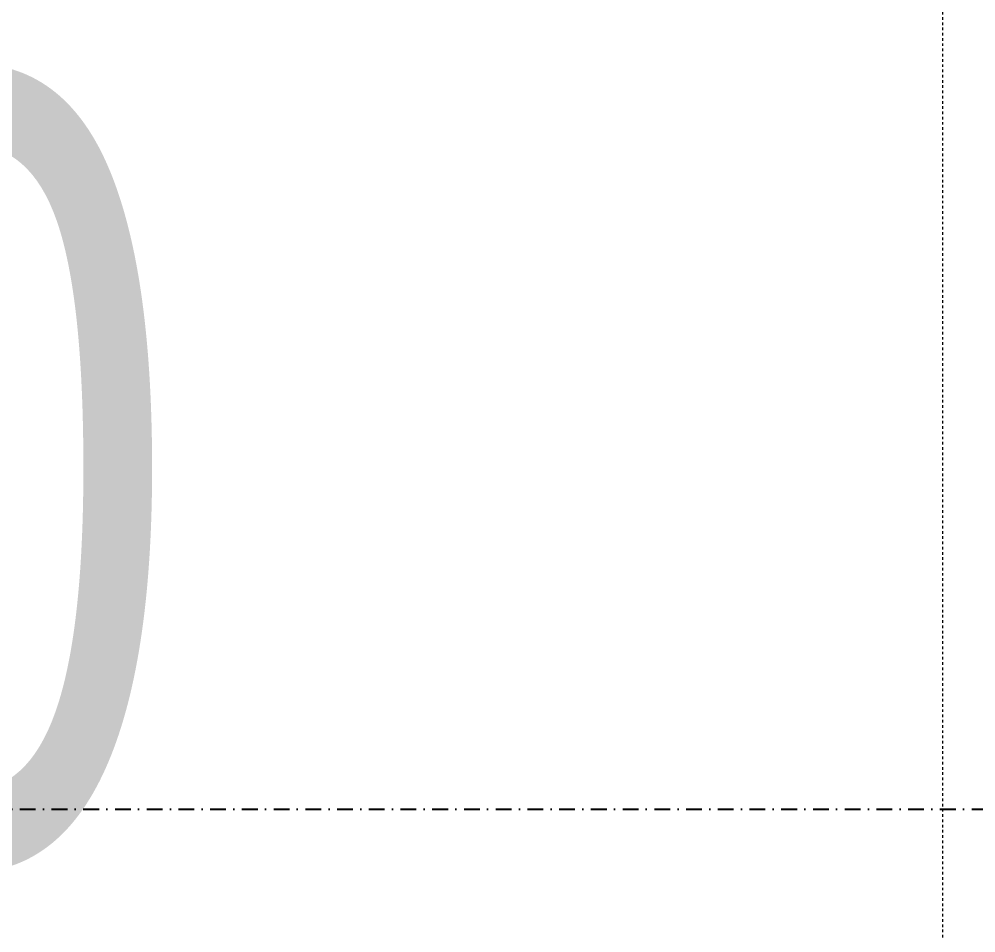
# Model space of a CAD drawing. Header units: millimetres. Extents: x 175047 to 362619, y -19363 to 158900.
# Drawn here: x 200030.9 to 200395.7, y 153043.2 to 153391.6 of the extents above; entities that cross this region are included whole.
import ezdxf

# ---------------------------------------------------------------- set-up
doc = ezdxf.new("R2010")
doc.units = ezdxf.units.MM
doc.linetypes.add('1_Čerchovaná 6_0mm', pattern=[12, 6, -3, 0, -3])
doc.linetypes.add('3_Čárkovaná 1_0mm', pattern=[2, 1, -1])
for name, color, linetype, lineweight in [('A-ANNO-DIMS', 7, 'Continuous', 9), ('A-ANNO-DIMS-150', 7, 'Continuous', 9), ('S-FNDN-1', 7, '3_Čárkovaná 1_0mm', 9)]:
    doc.layers.add(name, color=color, linetype=linetype, lineweight=lineweight)
doc.layers.add('S-GRID-1', color=9, linetype='1_Čerchovaná 6_0mm', lineweight=25, true_color=0x808080)
doc.styles.add('Arial', font='arial.ttf', dxfattribs={"width": 0.7, "height": 300})
doc.dimstyles.new('Vnitřní_-_průhledné_1', dxfattribs={"dimscale": 304.8, "dimtxt": 306.07782, "dimasz": 0.639764, "dimexe": 0.492126, "dimexo": 0.0625, "dimgap": 0.098425, "dimtad": 1, "dimdec": 0, "dimrnd": 5, "dimzin": 0, "dimdsep": 46, "dimtxsty": 'Arial', "dimblk1": 'OBLIQUE', "dimblk2": 'OBLIQUE', "dimsah": 1, "dimcen": 0.09, "dimdle": 0.492126, "dimazin": 0, "dimtfac": 1, "dimtdec": 4, "dimtix": 1, "dimtmove": 0, "dimatfit": 3, "dimfxl": 0.492126, "dimfxlon": 1, "dimtvp": 1, "dimtolj": 1, "dimtzin": 0, "dimarcsym": 2})

# ---------------------------------------------------------------- blocks, each defined once
blk = doc.blocks.new('DIMBLOCK59-VÝKOP')
at = {"layer": 'A-ANNO-DIMS-150'}
for p, q in [((199010.69, 152950.87), (199010.69, 153100.87)), ((200510.69, 152950.87), (200510.69, 153100.87)), ((199010.69, 152950.87), (200510.69, 152950.87)), ((199010.69, 152950.87), (199010.69, 152800.87)), ((200510.69, 152950.87), (200510.69, 152800.87))]:
    blk.add_line(p, q, dxfattribs=at)
at = {"layer": 'A-ANNO-DIMS-150', "lineweight": 18}
for p, q in [((199010.69, 152950.87), (199108.19, 153048.37)), ((200510.69, 152950.87), (200608.19, 153048.37)), ((199010.69, 152950.87), (198913.19, 152853.37)), ((200510.69, 152950.87), (200413.19, 152853.37))]:
    blk.add_line(p, q, dxfattribs=at)
at = {"layer": 'A-ANNO-DIMS-150', "color": 0, "insert": (199440.49, 153370.33), "char_height": 300, "width": 768.4908, "attachment_point": 1, "line_spacing_factor": 0.941778, "style": 'Arial'}
blk.add_mtext('1500', dxfattribs=at)
blk = doc.blocks.new('_Oblique')
at = {"color": 0, "linetype": 'ByBlock', "lineweight": -2}
blk.add_line((-0.5, -0.5), (0.5, 0.5), dxfattribs=at)

msp = doc.modelspace()

# ---------------------------------------------------------------- linework, layer by layer
at = {"layer": 'S-FNDN-1'}
msp.add_line((200383.19, 152465.39), (200383.19, 153715.39), dxfattribs=at)
at = {"layer": 'S-GRID-1'}
msp.add_line((177113.75, 153090.39), (203907.65, 153090.39), dxfattribs=at)

# ---------------------------------------------------------------- dimensions: what is measured, and where the dimension line sits
at = {"layer": 'A-ANNO-DIMS'}
dim = msp.add_linear_dim(base=(200510.69, 152950.87), p1=(199010.69, 153100.87), p2=(200510.69, 153100.87), angle=0, dimstyle='Vnitřní_-_průhledné_1', override={"dimpost": '<>', "dimfxl": 1500}, dxfattribs=at)
dim.commit()
dim.dimension.update_dxf_attribs({"geometry": 'DIMBLOCK59-VÝKOP', "text_midpoint": (199760.69, 153134.04)})

doc.saveas('drawing.dxf')
